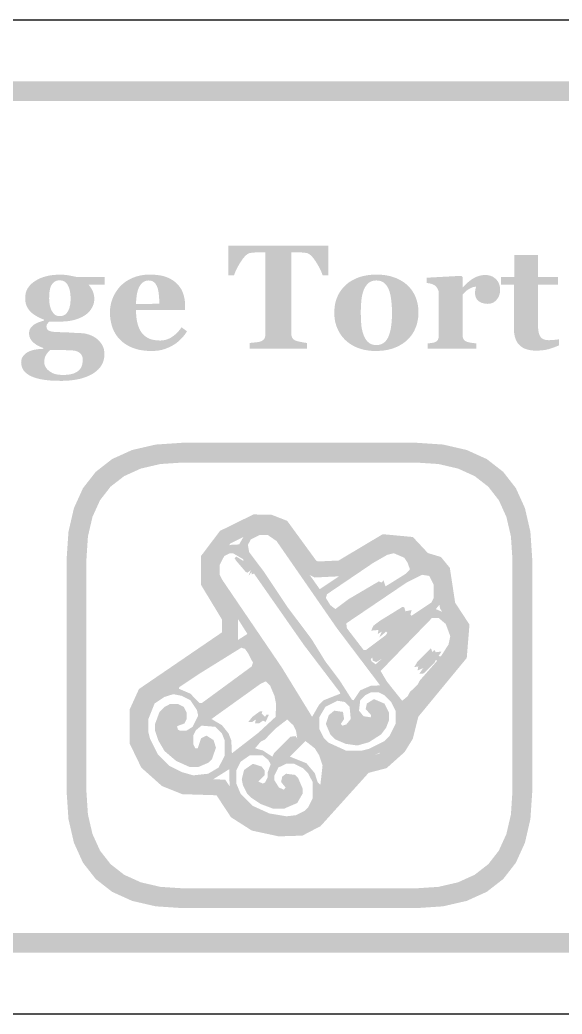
# Model space of a CAD drawing. Header units: millimetres. Extents: x 6 to 297, y 55 to 451.
# Drawn here: x 176.76 to 187.7, y 247.16 to 267.24 of the extents above; entities that cross this region are included whole.
import ezdxf

# ---------------------------------------------------------------- set-up
doc = ezdxf.new("R2010")
doc.units = ezdxf.units.MM
doc.layers.add('CUT', color=1, linetype='Continuous')
doc.layers.add('RASTER', color=7, linetype='Continuous')

msp = doc.modelspace()

# ---------------------------------------------------------------- hatches: boundary and pattern name
at = {"layer": 'RASTER'}
h = msp.add_hatch(color=7, dxfattribs=at)
h.paths.add_polyline_path([(141.2, 263.8), (141.234, 264.316), (141.337, 264.763), (141.509, 265.141), (141.75, 265.45), (142.059, 265.691), (142.438, 265.863), (142.884, 265.966), (143.4, 266), (200.6, 266), (201.116, 265.966), (201.563, 265.863), (201.941, 265.691), (202.25, 265.45), (202.491, 265.141), (202.663, 264.763), (202.766, 264.316), (202.8, 263.8), (202.8, 250.6), (202.766, 250.084), (202.663, 249.638), (202.491, 249.259), (202.25, 248.95), (201.941, 248.709), (201.563, 248.537), (201.116, 248.434), (200.6, 248.4), (143.4, 248.4), (142.884, 248.434), (142.438, 248.537), (142.059, 248.709), (141.75, 248.95), (141.509, 249.259), (141.337, 249.638), (141.234, 250.084), (141.2, 250.6)])
h.paths.add_polyline_path([(141.6, 263.8), (141.6, 250.6), (141.628, 250.178), (141.712, 249.813), (141.853, 249.503), (142.05, 249.25), (142.303, 249.053), (142.613, 248.912), (142.978, 248.828), (143.4, 248.8), (200.6, 248.8), (201.022, 248.828), (201.388, 248.912), (201.697, 249.053), (201.95, 249.25), (202.147, 249.503), (202.288, 249.813), (202.372, 250.178), (202.4, 250.6), (202.4, 263.8), (202.372, 264.222), (202.288, 264.588), (202.147, 264.897), (201.95, 265.15), (201.697, 265.347), (201.388, 265.488), (201.022, 265.572), (200.6, 265.6), (143.4, 265.6), (142.978, 265.572), (142.613, 265.488), (142.303, 265.347), (142.05, 265.15), (141.853, 264.897), (141.712, 264.588), (141.628, 264.222), (141.6, 263.8)], flags=0)
for points in [[(182.981, 262.084), (182.868, 262.084), (182.856, 262.118), (182.842, 262.152), (182.827, 262.187), (182.809, 262.222), (182.79, 262.258), (182.769, 262.295), (182.747, 262.332), (182.723, 262.37), (182.698, 262.405), (182.673, 262.437), (182.65, 262.464), (182.626, 262.487), (182.603, 262.505), (182.581, 262.519), (182.559, 262.528), (182.537, 262.534), (182.525, 262.535), (182.513, 262.536), (182.499, 262.538), (182.485, 262.539), (182.47, 262.54), (182.455, 262.542), (182.438, 262.543), (182.422, 262.544), (182.405, 262.545), (182.388, 262.546), (182.373, 262.547), (182.358, 262.547), (182.343, 262.548), (182.329, 262.548), (182.316, 262.548), (182.303, 262.548), (182.234, 262.548), (182.234, 260.918), (182.234, 260.905), (182.235, 260.892), (182.237, 260.88), (182.239, 260.868), (182.242, 260.857), (182.245, 260.846), (182.249, 260.835), (182.253, 260.825), (182.259, 260.815), (182.265, 260.806), (182.273, 260.797), (182.281, 260.789), (182.291, 260.781), (182.302, 260.774), (182.315, 260.767), (182.328, 260.761), (182.337, 260.758), (182.347, 260.754), (182.358, 260.751), (182.371, 260.748), (182.385, 260.744), (182.399, 260.741), (182.415, 260.738), (182.433, 260.734), (182.45, 260.731), (182.467, 260.728), (182.483, 260.725), (182.498, 260.722), (182.513, 260.72), (182.527, 260.718), (182.541, 260.716), (182.553, 260.714), (182.553, 260.6), (181.395, 260.6), (181.395, 260.714), (181.406, 260.715), (181.418, 260.717), (181.431, 260.718), (181.446, 260.72), (181.461, 260.721), (181.478, 260.723), (181.495, 260.725), (181.514, 260.727), (181.533, 260.729), (181.55, 260.731), (181.565, 260.733), (181.579, 260.736), (181.591, 260.738), (181.602, 260.741), (181.611, 260.744), (181.619, 260.746), (181.633, 260.753), (181.645, 260.759), (181.656, 260.766), (181.667, 260.774), (181.675, 260.782), (181.683, 260.791), (181.69, 260.8), (181.695, 260.809), (181.7, 260.82), (181.703, 260.83), (181.707, 260.841), (181.709, 260.853), (181.711, 260.865), (181.713, 260.877), (181.714, 260.89), (181.714, 260.903), (181.714, 262.548), (181.645, 262.548), (181.633, 262.548), (181.619, 262.548), (181.605, 262.548), (181.591, 262.547), (181.576, 262.547), (181.56, 262.546), (181.544, 262.545), (181.527, 262.544), (181.51, 262.543), (181.494, 262.542), (181.478, 262.54), (181.463, 262.539), (181.449, 262.538), (181.436, 262.536), (181.423, 262.535), (181.411, 262.534), (181.389, 262.528), (181.367, 262.519), (181.345, 262.505), (181.322, 262.487), (181.299, 262.464), (181.275, 262.437), (181.25, 262.405), (181.226, 262.37), (181.201, 262.332), (181.179, 262.295), (181.158, 262.258), (181.139, 262.222), (181.122, 262.187), (181.106, 262.152), (181.092, 262.118), (181.08, 262.084), (180.967, 262.084), (180.967, 262.679), (182.981, 262.679)], [(187.642, 260.667), (187.619, 260.657), (187.595, 260.647), (187.57, 260.638), (187.545, 260.628), (187.52, 260.619), (187.494, 260.61), (187.468, 260.602), (187.442, 260.593), (187.414, 260.586), (187.385, 260.579), (187.355, 260.573), (187.323, 260.569), (187.29, 260.565), (187.255, 260.563), (187.219, 260.561), (187.181, 260.56), (187.126, 260.562), (187.074, 260.567), (187.026, 260.576), (186.982, 260.588), (186.941, 260.604), (186.904, 260.623), (186.871, 260.646), (186.842, 260.672), (186.816, 260.701), (186.793, 260.733), (186.774, 260.769), (186.759, 260.807), (186.747, 260.848), (186.738, 260.892), (186.733, 260.94), (186.731, 260.99), (186.731, 261.889), (186.468, 261.889), (186.468, 262.047), (186.737, 262.047), (186.737, 262.491), (187.213, 262.491), (187.213, 262.047), (187.623, 262.047), (187.623, 261.889), (187.216, 261.889), (187.216, 261.086), (187.217, 261.045), (187.219, 261.007), (187.223, 260.972), (187.228, 260.94), (187.235, 260.911), (187.243, 260.885), (187.253, 260.863), (187.264, 260.843), (187.277, 260.826), (187.292, 260.812), (187.31, 260.799), (187.33, 260.789), (187.353, 260.781), (187.378, 260.776), (187.405, 260.773), (187.434, 260.771), (187.445, 260.771), (187.456, 260.772), (187.468, 260.772), (187.482, 260.773), (187.496, 260.774), (187.511, 260.775), (187.527, 260.776), (187.544, 260.777), (187.561, 260.779), (187.577, 260.78), (187.591, 260.782), (187.604, 260.783), (187.615, 260.785), (187.626, 260.787), (187.635, 260.789), (187.642, 260.79)], [(186.451, 261.785), (186.45, 261.758), (186.447, 261.731), (186.442, 261.705), (186.434, 261.681), (186.425, 261.656), (186.413, 261.633), (186.399, 261.611), (186.383, 261.59), (186.365, 261.57), (186.345, 261.553), (186.325, 261.538), (186.303, 261.526), (186.279, 261.517), (186.255, 261.511), (186.228, 261.507), (186.201, 261.505), (186.175, 261.506), (186.15, 261.509), (186.125, 261.513), (186.102, 261.519), (186.08, 261.526), (186.059, 261.536), (186.039, 261.547), (186.02, 261.559), (186.003, 261.574), (185.988, 261.59), (185.975, 261.607), (185.965, 261.626), (185.956, 261.647), (185.951, 261.67), (185.947, 261.694), (185.946, 261.719), (185.946, 261.732), (185.947, 261.743), (185.947, 261.754), (185.948, 261.765), (185.949, 261.774), (185.95, 261.783), (185.952, 261.791), (185.953, 261.799), (185.955, 261.806), (185.957, 261.813), (185.959, 261.82), (185.96, 261.827), (185.962, 261.833), (185.964, 261.84), (185.965, 261.846), (185.967, 261.852), (185.95, 261.851), (185.932, 261.848), (185.915, 261.844), (185.897, 261.839), (185.879, 261.833), (185.861, 261.825), (185.843, 261.816), (185.824, 261.806), (185.806, 261.794), (185.788, 261.782), (185.771, 261.768), (185.754, 261.754), (185.738, 261.739), (185.722, 261.723), (185.707, 261.706), (185.693, 261.688), (185.693, 260.884), (185.693, 260.872), (185.694, 260.86), (185.695, 260.848), (185.697, 260.837), (185.699, 260.827), (185.702, 260.817), (185.705, 260.808), (185.709, 260.799), (185.713, 260.791), (185.718, 260.783), (185.724, 260.776), (185.73, 260.769), (185.737, 260.763), (185.745, 260.757), (185.754, 260.751), (185.763, 260.746), (185.772, 260.743), (185.782, 260.739), (185.793, 260.735), (185.805, 260.732), (185.819, 260.728), (185.834, 260.725), (185.85, 260.722), (185.868, 260.719), (185.885, 260.717), (185.901, 260.714), (185.916, 260.712), (185.93, 260.711), (185.943, 260.709), (185.954, 260.708), (185.964, 260.707), (185.972, 260.707), (185.972, 260.6), (184.992, 260.6), (184.992, 260.707), (185.002, 260.708), (185.011, 260.709), (185.02, 260.709), (185.029, 260.71), (185.038, 260.711), (185.048, 260.713), (185.057, 260.714), (185.066, 260.715), (185.076, 260.716), (185.084, 260.718), (185.093, 260.719), (185.101, 260.721), (185.109, 260.723), (185.116, 260.725), (185.123, 260.727), (185.13, 260.729), (185.141, 260.733), (185.152, 260.738), (185.161, 260.743), (185.17, 260.749), (185.177, 260.756), (185.184, 260.763), (185.19, 260.771), (185.195, 260.779), (185.199, 260.787), (185.202, 260.797), (185.205, 260.807), (185.208, 260.818), (185.21, 260.829), (185.211, 260.841), (185.212, 260.853), (185.212, 260.867), (185.212, 261.719), (185.212, 261.732), (185.211, 261.745), (185.209, 261.757), (185.206, 261.769), (185.202, 261.781), (185.198, 261.792), (185.193, 261.803), (185.187, 261.814), (185.181, 261.824), (185.174, 261.833), (185.167, 261.843), (185.16, 261.851), (185.152, 261.859), (185.144, 261.867), (185.136, 261.874), (185.127, 261.88), (185.12, 261.885), (185.113, 261.889), (185.105, 261.893), (185.097, 261.896), (185.089, 261.9), (185.08, 261.903), (185.07, 261.907), (185.061, 261.91), (185.05, 261.912), (185.04, 261.915), (185.029, 261.917), (185.018, 261.919), (185.007, 261.921), (184.996, 261.923), (184.984, 261.924), (184.972, 261.926), (184.972, 262.033), (185.671, 262.071), (185.693, 262.049), (185.693, 261.836), (185.698, 261.836), (185.724, 261.865), (185.75, 261.892), (185.776, 261.917), (185.803, 261.941), (185.83, 261.963), (185.857, 261.984), (185.885, 262.003), (185.913, 262.02), (185.942, 262.036), (185.97, 262.049), (186, 262.061), (186.029, 262.07), (186.059, 262.077), (186.089, 262.083), (186.119, 262.086), (186.15, 262.087), (186.183, 262.086), (186.214, 262.082), (186.244, 262.075), (186.273, 262.066), (186.299, 262.054), (186.324, 262.039), (186.347, 262.022), (186.369, 262.003), (186.388, 261.981), (186.405, 261.957), (186.419, 261.933), (186.431, 261.906), (186.44, 261.878), (186.446, 261.849), (186.45, 261.818), (186.451, 261.785)]]:
    msp.add_hatch(color=7, dxfattribs=at).paths.add_polyline_path(points)
h = msp.add_hatch(color=7, dxfattribs=at)
h.paths.add_polyline_path([(178.467, 261.889), (178.144, 261.889), (178.158, 261.873), (178.171, 261.856), (178.183, 261.84), (178.194, 261.823), (178.205, 261.806), (178.214, 261.788), (178.222, 261.771), (178.23, 261.753), (178.237, 261.735), (178.242, 261.717), (178.247, 261.698), (178.251, 261.68), (178.255, 261.661), (178.257, 261.642), (178.258, 261.623), (178.259, 261.603), (178.258, 261.578), (178.255, 261.554), (178.251, 261.529), (178.245, 261.505), (178.237, 261.482), (178.228, 261.459), (178.217, 261.436), (178.204, 261.414), (178.19, 261.392), (178.175, 261.371), (178.159, 261.352), (178.142, 261.333), (178.123, 261.316), (178.104, 261.299), (178.084, 261.284), (178.062, 261.269), (178.039, 261.256), (178.016, 261.242), (177.991, 261.23), (177.965, 261.219), (177.939, 261.208), (177.911, 261.198), (177.882, 261.189), (177.853, 261.18), (177.822, 261.173), (177.791, 261.166), (177.76, 261.16), (177.728, 261.156), (177.695, 261.152), (177.661, 261.15), (177.627, 261.148), (177.592, 261.148), (177.353, 261.148), (177.349, 261.144), (177.344, 261.14), (177.34, 261.136), (177.335, 261.131), (177.33, 261.125), (177.325, 261.119), (177.32, 261.113), (177.314, 261.106), (177.309, 261.099), (177.305, 261.092), (177.302, 261.085), (177.299, 261.078), (177.296, 261.071), (177.295, 261.064), (177.294, 261.058), (177.293, 261.051), (177.294, 261.036), (177.296, 261.021), (177.3, 261.008), (177.306, 260.997), (177.313, 260.986), (177.322, 260.977), (177.332, 260.969), (177.344, 260.962), (177.359, 260.956), (177.375, 260.951), (177.395, 260.946), (177.417, 260.942), (177.441, 260.939), (177.468, 260.937), (177.498, 260.935), (177.531, 260.934), (177.564, 260.933), (177.597, 260.932), (177.631, 260.931), (177.665, 260.93), (177.698, 260.928), (177.732, 260.927), (177.766, 260.925), (177.8, 260.923), (177.833, 260.921), (177.863, 260.919), (177.891, 260.918), (177.917, 260.917), (177.94, 260.916), (177.961, 260.915), (177.979, 260.914), (177.995, 260.913), (178.016, 260.912), (178.037, 260.91), (178.058, 260.907), (178.079, 260.903), (178.101, 260.898), (178.121, 260.892), (178.142, 260.886), (178.163, 260.879), (178.184, 260.871), (178.204, 260.863), (178.223, 260.854), (178.241, 260.844), (178.259, 260.834), (178.276, 260.824), (178.293, 260.812), (178.308, 260.801), (178.325, 260.787), (178.341, 260.773), (178.356, 260.758), (178.37, 260.742), (178.383, 260.725), (178.396, 260.708), (178.408, 260.689), (178.42, 260.67), (178.43, 260.649), (178.439, 260.628), (178.446, 260.606), (178.453, 260.584), (178.457, 260.56), (178.461, 260.536), (178.463, 260.511), (178.464, 260.486), (178.463, 260.458), (178.46, 260.431), (178.456, 260.404), (178.45, 260.378), (178.443, 260.352), (178.434, 260.326), (178.423, 260.301), (178.41, 260.276), (178.396, 260.252), (178.38, 260.229), (178.362, 260.206), (178.343, 260.185), (178.321, 260.164), (178.298, 260.144), (178.273, 260.125), (178.247, 260.106), (178.217, 260.088), (178.186, 260.071), (178.154, 260.055), (178.12, 260.04), (178.084, 260.026), (178.047, 260.013), (178.009, 260.001), (177.969, 259.991), (177.928, 259.981), (177.883, 259.973), (177.837, 259.966), (177.788, 259.96), (177.737, 259.955), (177.683, 259.952), (177.627, 259.95), (177.569, 259.95), (177.475, 259.951), (177.388, 259.955), (177.306, 259.963), (177.229, 259.973), (177.159, 259.986), (177.095, 260.002), (177.036, 260.021), (176.983, 260.043), (176.936, 260.068), (176.895, 260.096), (176.86, 260.127), (176.832, 260.161), (176.81, 260.197), (176.795, 260.237), (176.785, 260.279), (176.782, 260.325), (176.784, 260.353), (176.789, 260.38), (176.797, 260.406), (176.809, 260.43), (176.824, 260.453), (176.843, 260.475), (176.865, 260.496), (176.89, 260.515), (176.919, 260.533), (176.952, 260.548), (176.989, 260.562), (177.029, 260.573), (177.073, 260.582), (177.121, 260.589), (177.172, 260.594), (177.227, 260.597), (177.227, 260.615), (177.195, 260.626), (177.164, 260.639), (177.135, 260.653), (177.107, 260.668), (177.082, 260.683), (177.059, 260.7), (177.037, 260.717), (177.017, 260.735), (176.999, 260.755), (176.984, 260.775), (176.971, 260.795), (176.961, 260.817), (176.952, 260.839), (176.946, 260.862), (176.943, 260.886), (176.942, 260.911), (176.942, 260.926), (176.944, 260.94), (176.946, 260.954), (176.949, 260.967), (176.953, 260.98), (176.959, 260.992), (176.965, 261.004), (176.972, 261.015), (176.979, 261.025), (176.988, 261.035), (176.997, 261.045), (177.006, 261.054), (177.016, 261.064), (177.026, 261.073), (177.037, 261.081), (177.049, 261.089), (177.059, 261.096), (177.07, 261.103), (177.082, 261.109), (177.094, 261.115), (177.107, 261.121), (177.12, 261.126), (177.134, 261.132), (177.148, 261.137), (177.163, 261.142), (177.176, 261.146), (177.189, 261.151), (177.202, 261.155), (177.214, 261.158), (177.225, 261.162), (177.236, 261.165), (177.246, 261.168), (177.246, 261.184), (177.199, 261.203), (177.154, 261.223), (177.113, 261.244), (177.075, 261.266), (177.04, 261.289), (177.009, 261.312), (176.98, 261.337), (176.956, 261.363), (176.934, 261.39), (176.915, 261.419), (176.899, 261.449), (176.886, 261.48), (176.876, 261.513), (176.868, 261.548), (176.864, 261.584), (176.863, 261.621), (176.866, 261.673), (176.875, 261.723), (176.89, 261.77), (176.912, 261.815), (176.94, 261.856), (176.974, 261.895), (177.015, 261.932), (177.061, 261.965), (177.112, 261.995), (177.167, 262.022), (177.225, 262.044), (177.286, 262.062), (177.351, 262.076), (177.419, 262.086), (177.49, 262.092), (177.564, 262.094), (177.589, 262.094), (177.614, 262.093), (177.638, 262.092), (177.662, 262.09), (177.686, 262.088), (177.71, 262.085), (177.733, 262.081), (177.757, 262.077), (177.779, 262.073), (177.801, 262.069), (177.82, 262.065), (177.839, 262.061), (177.856, 262.058), (177.871, 262.054), (177.885, 262.051), (177.898, 262.047), (178.467, 262.047)])
h.paths.add_polyline_path([(177.78, 261.609), (177.779, 261.651), (177.776, 261.69), (177.772, 261.728), (177.766, 261.763), (177.758, 261.795), (177.749, 261.826), (177.738, 261.854), (177.725, 261.88), (177.711, 261.904), (177.695, 261.924), (177.676, 261.941), (177.656, 261.955), (177.635, 261.966), (177.611, 261.974), (177.586, 261.978), (177.558, 261.98), (177.544, 261.979), (177.531, 261.978), (177.518, 261.976), (177.505, 261.973), (177.493, 261.969), (177.481, 261.965), (177.47, 261.959), (177.459, 261.953), (177.448, 261.946), (177.439, 261.938), (177.429, 261.929), (177.42, 261.92), (177.412, 261.909), (177.404, 261.899), (177.397, 261.887), (177.39, 261.874), (177.384, 261.862), (177.378, 261.848), (177.373, 261.835), (177.369, 261.82), (177.365, 261.806), (177.362, 261.79), (177.359, 261.774), (177.356, 261.758), (177.354, 261.741), (177.352, 261.724), (177.351, 261.707), (177.35, 261.69), (177.349, 261.673), (177.348, 261.656), (177.348, 261.639), (177.347, 261.621), (177.348, 261.582), (177.351, 261.545), (177.355, 261.509), (177.361, 261.476), (177.369, 261.444), (177.379, 261.414), (177.39, 261.385), (177.403, 261.359), (177.418, 261.335), (177.434, 261.314), (177.451, 261.296), (177.47, 261.282), (177.491, 261.271), (177.513, 261.263), (177.536, 261.258), (177.561, 261.256), (177.587, 261.258), (177.611, 261.262), (177.633, 261.269), (177.654, 261.279), (177.674, 261.292), (177.692, 261.308), (177.708, 261.327), (177.723, 261.349), (177.736, 261.373), (177.748, 261.399), (177.758, 261.428), (177.765, 261.46), (177.772, 261.494), (177.776, 261.53), (177.779, 261.568), (177.78, 261.609)], flags=0)
h.paths.add_polyline_path([(178.026, 260.379), (178.025, 260.391), (178.024, 260.404), (178.022, 260.416), (178.019, 260.428), (178.015, 260.441), (178.01, 260.453), (178.004, 260.465), (177.998, 260.478), (177.99, 260.49), (177.98, 260.501), (177.967, 260.512), (177.953, 260.522), (177.936, 260.532), (177.917, 260.541), (177.896, 260.55), (177.873, 260.558), (177.859, 260.56), (177.843, 260.562), (177.824, 260.563), (177.804, 260.565), (177.781, 260.566), (177.756, 260.567), (177.729, 260.568), (177.7, 260.569), (177.668, 260.57), (177.634, 260.571), (177.596, 260.571), (177.556, 260.571), (177.513, 260.572), (177.468, 260.572), (177.419, 260.572), (177.368, 260.572), (177.355, 260.561), (177.343, 260.549), (177.332, 260.537), (177.321, 260.524), (177.31, 260.511), (177.3, 260.497), (177.291, 260.483), (177.282, 260.468), (177.274, 260.453), (177.267, 260.437), (177.261, 260.42), (177.256, 260.402), (177.253, 260.383), (177.25, 260.364), (177.248, 260.344), (177.248, 260.323), (177.248, 260.314), (177.249, 260.304), (177.251, 260.295), (177.253, 260.285), (177.256, 260.275), (177.259, 260.264), (177.264, 260.253), (177.268, 260.243), (177.274, 260.232), (177.28, 260.221), (177.287, 260.21), (177.295, 260.2), (177.303, 260.19), (177.312, 260.18), (177.322, 260.17), (177.333, 260.161), (177.346, 260.15), (177.359, 260.14), (177.373, 260.131), (177.387, 260.123), (177.401, 260.115), (177.416, 260.107), (177.431, 260.1), (177.447, 260.094), (177.464, 260.088), (177.483, 260.083), (177.503, 260.079), (177.526, 260.076), (177.551, 260.073), (177.578, 260.071), (177.607, 260.07), (177.637, 260.07), (177.683, 260.071), (177.726, 260.074), (177.767, 260.08), (177.804, 260.088), (177.839, 260.098), (177.871, 260.111), (177.9, 260.126), (177.926, 260.143), (177.949, 260.163), (177.97, 260.185), (177.987, 260.21), (178.001, 260.239), (178.012, 260.269), (178.019, 260.303), (178.024, 260.34), (178.026, 260.379)], flags=0)
h = msp.add_hatch(color=7, dxfattribs=at)
h.paths.add_polyline_path([(180.131, 260.95), (180.117, 260.929), (180.104, 260.909), (180.089, 260.889), (180.074, 260.869), (180.058, 260.849), (180.042, 260.83), (180.025, 260.811), (180.007, 260.793), (179.988, 260.774), (179.969, 260.757), (179.95, 260.74), (179.929, 260.724), (179.908, 260.708), (179.887, 260.694), (179.865, 260.679), (179.842, 260.666), (179.817, 260.652), (179.793, 260.64), (179.768, 260.628), (179.743, 260.617), (179.719, 260.607), (179.694, 260.598), (179.669, 260.589), (179.644, 260.582), (179.618, 260.575), (179.592, 260.569), (179.564, 260.564), (179.536, 260.56), (179.506, 260.557), (179.476, 260.555), (179.445, 260.554), (179.413, 260.553), (179.36, 260.554), (179.308, 260.557), (179.259, 260.562), (179.211, 260.569), (179.165, 260.577), (179.121, 260.588), (179.079, 260.6), (179.039, 260.615), (179, 260.631), (178.963, 260.648), (178.928, 260.667), (178.895, 260.687), (178.863, 260.708), (178.833, 260.731), (178.805, 260.755), (178.779, 260.78), (178.754, 260.807), (178.731, 260.835), (178.709, 260.863), (178.689, 260.894), (178.671, 260.925), (178.654, 260.957), (178.639, 260.991), (178.625, 261.026), (178.614, 261.061), (178.603, 261.098), (178.595, 261.135), (178.588, 261.173), (178.582, 261.212), (178.578, 261.251), (178.576, 261.291), (178.575, 261.332), (178.576, 261.37), (178.578, 261.406), (178.583, 261.443), (178.589, 261.479), (178.596, 261.514), (178.606, 261.55), (178.617, 261.584), (178.63, 261.619), (178.644, 261.653), (178.66, 261.685), (178.678, 261.717), (178.696, 261.748), (178.717, 261.778), (178.738, 261.807), (178.761, 261.835), (178.786, 261.863), (178.812, 261.888), (178.839, 261.912), (178.868, 261.935), (178.898, 261.957), (178.931, 261.977), (178.965, 261.996), (179, 262.014), (179.037, 262.031), (179.076, 262.046), (179.115, 262.059), (179.156, 262.07), (179.198, 262.079), (179.241, 262.087), (179.285, 262.092), (179.33, 262.095), (179.376, 262.096), (179.426, 262.095), (179.474, 262.092), (179.52, 262.089), (179.563, 262.083), (179.604, 262.076), (179.643, 262.068), (179.679, 262.057), (179.713, 262.046), (179.745, 262.033), (179.776, 262.019), (179.806, 262.003), (179.834, 261.986), (179.86, 261.969), (179.885, 261.95), (179.909, 261.929), (179.931, 261.908), (179.952, 261.887), (179.97, 261.864), (179.988, 261.841), (180.004, 261.817), (180.018, 261.792), (180.031, 261.766), (180.043, 261.739), (180.053, 261.711), (180.062, 261.683), (180.07, 261.654), (180.076, 261.624), (180.082, 261.595), (180.086, 261.565), (180.089, 261.535), (180.09, 261.504), (180.091, 261.473), (180.091, 261.378), (179.101, 261.378), (179.103, 261.305), (179.108, 261.237), (179.117, 261.173), (179.13, 261.113), (179.146, 261.059), (179.166, 261.008), (179.189, 260.962), (179.217, 260.921), (179.248, 260.884), (179.283, 260.852), (179.323, 260.825), (179.366, 260.803), (179.414, 260.786), (179.467, 260.774), (179.523, 260.767), (179.584, 260.764), (179.618, 260.765), (179.651, 260.769), (179.684, 260.775), (179.715, 260.783), (179.745, 260.794), (179.775, 260.806), (179.804, 260.822), (179.832, 260.84), (179.859, 260.859), (179.885, 260.88), (179.91, 260.902), (179.934, 260.925), (179.957, 260.95), (179.978, 260.975), (179.999, 261.002), (180.019, 261.031)])
h.paths.add_polyline_path([(179.571, 261.507), (179.571, 261.529), (179.57, 261.551), (179.57, 261.573), (179.569, 261.596), (179.568, 261.618), (179.566, 261.641), (179.564, 261.664), (179.562, 261.687), (179.56, 261.709), (179.557, 261.731), (179.554, 261.751), (179.55, 261.771), (179.546, 261.789), (179.542, 261.806), (179.537, 261.823), (179.531, 261.838), (179.525, 261.854), (179.518, 261.87), (179.51, 261.885), (179.502, 261.898), (179.493, 261.911), (179.484, 261.922), (179.474, 261.932), (179.463, 261.942), (179.452, 261.95), (179.44, 261.957), (179.428, 261.963), (179.414, 261.968), (179.4, 261.972), (179.386, 261.975), (179.37, 261.976), (179.354, 261.977), (179.327, 261.975), (179.301, 261.97), (179.276, 261.961), (179.253, 261.948), (179.231, 261.932), (179.211, 261.913), (179.192, 261.889), (179.174, 261.863), (179.158, 261.832), (179.144, 261.797), (179.132, 261.758), (179.122, 261.715), (179.114, 261.668), (179.108, 261.616), (179.103, 261.561), (179.101, 261.501)], flags=0)
h = msp.add_hatch(color=7, dxfattribs=at)
h.paths.add_polyline_path([(184.581, 261.88), (184.607, 261.854), (184.632, 261.827), (184.655, 261.799), (184.676, 261.769), (184.696, 261.738), (184.715, 261.706), (184.731, 261.673), (184.746, 261.639), (184.76, 261.603), (184.771, 261.567), (184.781, 261.53), (184.789, 261.492), (184.795, 261.454), (184.8, 261.414), (184.803, 261.375), (184.803, 261.334), (184.803, 261.294), (184.8, 261.254), (184.796, 261.215), (184.789, 261.176), (184.781, 261.138), (184.772, 261.1), (184.76, 261.063), (184.747, 261.027), (184.732, 260.992), (184.716, 260.957), (184.697, 260.925), (184.678, 260.893), (184.656, 260.863), (184.633, 260.834), (184.609, 260.806), (184.582, 260.78), (184.553, 260.754), (184.522, 260.728), (184.489, 260.705), (184.455, 260.683), (184.42, 260.663), (184.384, 260.644), (184.346, 260.627), (184.306, 260.612), (184.265, 260.598), (184.223, 260.586), (184.179, 260.576), (184.134, 260.568), (184.088, 260.561), (184.04, 260.557), (183.99, 260.554), (183.939, 260.553), (183.895, 260.554), (183.852, 260.556), (183.809, 260.56), (183.768, 260.566), (183.727, 260.573), (183.687, 260.582), (183.648, 260.592), (183.61, 260.604), (183.573, 260.618), (183.537, 260.633), (183.503, 260.65), (183.469, 260.668), (183.436, 260.689), (183.404, 260.71), (183.374, 260.733), (183.344, 260.758), (183.317, 260.783), (183.292, 260.81), (183.268, 260.838), (183.245, 260.868), (183.224, 260.899), (183.204, 260.931), (183.186, 260.965), (183.169, 261.001), (183.154, 261.037), (183.141, 261.075), (183.129, 261.114), (183.12, 261.154), (183.113, 261.194), (183.108, 261.236), (183.105, 261.279), (183.104, 261.324), (183.105, 261.367), (183.108, 261.409), (183.112, 261.45), (183.118, 261.49), (183.126, 261.528), (183.136, 261.565), (183.147, 261.602), (183.161, 261.636), (183.176, 261.67), (183.192, 261.703), (183.211, 261.735), (183.231, 261.766), (183.253, 261.796), (183.277, 261.825), (183.303, 261.853), (183.33, 261.88), (183.358, 261.905), (183.387, 261.929), (183.418, 261.951), (183.451, 261.971), (183.485, 261.99), (183.521, 262.008), (183.558, 262.024), (183.597, 262.039), (183.637, 262.052), (183.679, 262.064), (183.722, 262.074), (183.765, 262.082), (183.81, 262.088), (183.857, 262.092), (183.904, 262.095), (183.952, 262.096), (184.003, 262.095), (184.052, 262.092), (184.099, 262.088), (184.145, 262.082), (184.19, 262.074), (184.232, 262.064), (184.274, 262.052), (184.313, 262.039), (184.352, 262.024), (184.389, 262.008), (184.424, 261.99), (184.458, 261.971), (184.491, 261.951), (184.522, 261.929), (184.552, 261.905), (184.581, 261.88)])
h.paths.add_polyline_path([(184.206, 260.865), (184.214, 260.886), (184.221, 260.908), (184.228, 260.932), (184.234, 260.956), (184.24, 260.981), (184.245, 261.008), (184.249, 261.036), (184.253, 261.064), (184.257, 261.094), (184.26, 261.125), (184.263, 261.158), (184.265, 261.191), (184.267, 261.226), (184.268, 261.262), (184.269, 261.299), (184.269, 261.337), (184.269, 261.363), (184.268, 261.39), (184.267, 261.418), (184.265, 261.447), (184.263, 261.476), (184.261, 261.507), (184.258, 261.539), (184.254, 261.571), (184.25, 261.603), (184.246, 261.634), (184.241, 261.662), (184.236, 261.689), (184.23, 261.714), (184.224, 261.738), (184.217, 261.759), (184.21, 261.779), (184.201, 261.802), (184.191, 261.823), (184.18, 261.843), (184.168, 261.862), (184.156, 261.879), (184.142, 261.895), (184.128, 261.91), (184.113, 261.924), (184.097, 261.937), (184.08, 261.947), (184.061, 261.956), (184.042, 261.964), (184.022, 261.97), (184.001, 261.974), (183.979, 261.976), (183.955, 261.977), (183.93, 261.976), (183.906, 261.973), (183.883, 261.969), (183.862, 261.963), (183.842, 261.955), (183.823, 261.945), (183.805, 261.933), (183.789, 261.92), (183.774, 261.905), (183.76, 261.889), (183.746, 261.872), (183.734, 261.854), (183.722, 261.835), (183.712, 261.815), (183.702, 261.794), (183.693, 261.772), (183.686, 261.751), (183.679, 261.728), (183.673, 261.705), (183.667, 261.681), (183.662, 261.656), (183.658, 261.631), (183.654, 261.604), (183.651, 261.576), (183.648, 261.548), (183.646, 261.52), (183.643, 261.491), (183.642, 261.462), (183.641, 261.433), (183.64, 261.403), (183.639, 261.373), (183.639, 261.343), (183.639, 261.304), (183.64, 261.266), (183.64, 261.231), (183.641, 261.197), (183.643, 261.165), (183.645, 261.134), (183.647, 261.105), (183.649, 261.078), (183.652, 261.052), (183.656, 261.026), (183.661, 261), (183.667, 260.973), (183.673, 260.947), (183.681, 260.921), (183.69, 260.894), (183.699, 260.868), (183.708, 260.846), (183.718, 260.825), (183.728, 260.805), (183.74, 260.787), (183.753, 260.769), (183.766, 260.753), (183.78, 260.738), (183.796, 260.725), (183.812, 260.712), (183.829, 260.701), (183.848, 260.692), (183.867, 260.685), (183.888, 260.679), (183.909, 260.675), (183.932, 260.673), (183.955, 260.672), (183.977, 260.673), (183.998, 260.675), (184.018, 260.679), (184.037, 260.684), (184.055, 260.691), (184.073, 260.699), (184.09, 260.709), (184.106, 260.721), (184.122, 260.734), (184.136, 260.748), (184.15, 260.764), (184.163, 260.781), (184.175, 260.8), (184.186, 260.82), (184.196, 260.842), (184.206, 260.865)], flags=0)
h = msp.add_hatch(color=7, dxfattribs=at)
h.paths.add_polyline_path([(177.7, 256.35), (177.737, 256.901), (177.847, 257.378), (178.03, 257.782), (178.288, 258.112), (178.618, 258.37), (179.022, 258.553), (179.499, 258.663), (180.05, 258.7), (184.75, 258.7), (185.301, 258.663), (185.778, 258.553), (186.182, 258.37), (186.513, 258.113), (186.77, 257.782), (186.953, 257.378), (187.063, 256.901), (187.1, 256.35), (187.1, 251.65), (187.063, 251.099), (186.953, 250.622), (186.77, 250.218), (186.513, 249.887), (186.182, 249.63), (185.778, 249.447), (185.301, 249.337), (184.75, 249.3), (180.05, 249.3), (179.499, 249.337), (179.022, 249.447), (178.618, 249.63), (178.288, 249.888), (178.03, 250.218), (177.847, 250.622), (177.737, 251.099), (177.7, 251.65)])
h.paths.add_polyline_path([(178.1, 256.35), (178.1, 251.65), (178.13, 251.193), (178.222, 250.797), (178.374, 250.462), (178.588, 250.188), (178.862, 249.974), (179.197, 249.822), (179.593, 249.73), (180.05, 249.7), (184.75, 249.7), (185.207, 249.73), (185.603, 249.822), (185.938, 249.974), (186.213, 250.188), (186.426, 250.462), (186.578, 250.797), (186.67, 251.193), (186.7, 251.65), (186.7, 256.35), (186.67, 256.807), (186.578, 257.203), (186.426, 257.538), (186.213, 257.812), (185.938, 258.026), (185.603, 258.178), (185.207, 258.27), (184.75, 258.3), (180.05, 258.3), (179.593, 258.27), (179.197, 258.178), (178.862, 258.026), (178.587, 257.813), (178.374, 257.538), (178.222, 257.203), (178.13, 256.807), (178.1, 256.35)], flags=0)
h = msp.add_hatch(color=7, dxfattribs=at)
h.paths.add_polyline_path([(181.472, 257.252), (181.841, 257.244), (182.152, 257.123), (182.736, 256.322), (182.775, 256.302), (183.191, 256.321), (184.082, 256.853), (184.69, 256.796), (184.993, 256.472), (185.256, 256.393), (185.436, 256.174), (185.544, 255.469), (185.833, 255.027), (185.778, 254.353), (184.801, 253.167), (184.69, 252.723), (184.524, 252.454), (184.16, 252.128), (183.797, 252.033), (182.826, 250.956), (182.46, 250.765), (181.982, 250.75), (181.439, 250.867), (181.018, 251.136), (180.726, 251.58), (180.035, 251.602), (179.624, 251.767), (179.208, 252.138), (178.971, 252.628), (178.971, 253.309), (179.161, 253.726), (180.839, 254.872), (180.839, 255.125), (180.41, 255.834), (180.41, 256.408), (180.797, 256.92)])
h.paths.add_polyline_path([(181.543, 256.93), (181.006, 256.666), (180.73, 256.301), (180.73, 255.924), (181.159, 255.214), (181.159, 254.703), (179.415, 253.512), (179.291, 253.239), (179.291, 252.702), (179.468, 252.335), (179.795, 252.043), (180.101, 251.92), (180.903, 251.895), (181.248, 251.369), (181.563, 251.168), (182.011, 251.071), (182.377, 251.083), (182.627, 251.213), (183.624, 252.319), (184.004, 252.418), (184.276, 252.662), (184.392, 252.848), (184.508, 253.315), (185.467, 254.479), (185.505, 254.943), (185.238, 255.352), (185.133, 256.039), (185.071, 256.115), (184.819, 256.19), (184.539, 256.489), (184.156, 256.525), (183.286, 256.006), (182.704, 255.978), (182.522, 256.072), (181.948, 256.858), (181.777, 256.925), (181.543, 256.93)], flags=0)
h = msp.add_hatch(color=7, dxfattribs=at)
h.paths.add_polyline_path([(181.538, 256.994), (181.762, 257.004), (182.006, 256.88), (182.81, 255.742), (183.861, 256.445), (184.173, 256.602), (184.44, 256.602), (184.618, 256.512), (184.685, 256.445), (184.799, 256.224), (185.01, 256.2), (185.154, 256.11), (185.277, 255.866), (185.277, 255.564), (185.22, 255.42), (185.154, 255.34), (185.388, 255.239), (185.488, 255.139), (185.612, 254.828), (185.579, 254.593), (185.421, 254.315), (184.531, 253.264), (184.507, 253.02), (184.44, 252.819), (184.35, 252.675), (184.116, 252.474), (183.66, 252.293), (183.513, 252.106), (183.326, 251.925), (183.279, 251.838), (183.024, 251.59), (182.977, 251.503), (182.609, 251.135), (182.365, 251.011), (181.896, 251.011), (181.561, 251.111), (181.283, 251.269), (181.149, 251.403), (181.025, 251.614), (180.992, 251.714), (180.982, 252.106), (180.624, 251.881), (180.389, 251.815), (180.122, 251.848), (179.743, 252.005), (179.643, 252.072), (179.375, 252.374), (179.218, 252.718), (179.218, 252.886), (179.184, 252.953), (179.251, 253.321), (179.408, 253.599), (181.35, 254.838), (180.969, 255.44), (180.781, 255.688), (180.657, 255.933), (180.624, 256.167), (180.734, 256.458), (180.815, 256.545), (180.992, 256.636), (181.183, 256.646), (181.317, 256.88)])
h.paths.add_polyline_path([(181.595, 256.836), (181.417, 256.746), (181.36, 256.636), (181.384, 256.492), (181.672, 256.11), (182.154, 255.387), (182.643, 254.737), (182.924, 254.282), (183.212, 253.9), (183.459, 253.512), (183.493, 253.499), (183.627, 253.699), (183.838, 253.79), (184.029, 253.8), (183.158, 254.952), (181.939, 256.713), (181.762, 256.836)], flags=0)
h.paths.add_polyline_path([(180.992, 256.468), (180.882, 256.411), (180.791, 256.234), (180.791, 256.033), (180.848, 255.922), (182.04, 254.168), (182.656, 253.164), (182.79, 253.398), (182.89, 253.499), (183.225, 253.632), (183.212, 253.666), (182.489, 254.617), (181.484, 256.056), (181.437, 256.043), (181.437, 256.09), (181.37, 256.01), (181.417, 256.123), (181.35, 256.076), (181.317, 256.09), (181.116, 256.324), (181.092, 256.368), (181.126, 256.401), (181.27, 256.311), (181.27, 256.344), (181.059, 256.468)], flags=0)
h.paths.add_polyline_path([(184.306, 256.468), (184.173, 256.435), (183.895, 256.277), (182.957, 255.641), (182.934, 255.564), (183.024, 255.42), (183.125, 255.34), (183.392, 255.541), (183.962, 255.876), (184.005, 255.899), (184.062, 255.876), (184.096, 255.922), (184.139, 255.799), (184.551, 256.056), (184.631, 256.143), (184.584, 256.277), (184.517, 256.378)], flags=0)
h.paths.add_polyline_path([(184.876, 256.033), (184.564, 255.876), (183.346, 255.052), (183.359, 254.952), (183.694, 254.516), (183.747, 254.516), (184.149, 254.818), (184.173, 254.861), (184.149, 254.885), (184.015, 254.771), (184.062, 254.885), (183.982, 254.838), (183.995, 254.918), (183.848, 254.905), (183.895, 255.005), (184.029, 255.106), (184.484, 255.387), (184.517, 255.373), (184.541, 255.296), (184.665, 255.32), (184.641, 255.229), (184.665, 255.206), (185.066, 255.474), (185.11, 255.564), (185.11, 255.832), (185.02, 256.01)], flags=0)
h.paths.add_polyline_path([(185.077, 255.162), (184.039, 254.091), (184.163, 253.88), (184.474, 253.489), (184.584, 253.579), (184.631, 253.666), (184.785, 253.813), (184.832, 253.9), (185.177, 254.292), (185.154, 254.315), (185.12, 254.248), (184.899, 254.034), (184.819, 254.034), (184.899, 254.148), (184.785, 254.101), (184.799, 254.182), (184.718, 254.168), (184.785, 254.282), (185.053, 254.55), (185.087, 254.469), (185.12, 254.516), (185.154, 254.469), (185.267, 254.483), (185.21, 254.392), (185.254, 254.382), (185.411, 254.627), (185.445, 254.794), (185.354, 255.039), (185.21, 255.162)], flags=0)
h.paths.add_polyline_path([(181.226, 254.56), (180.379, 254.034), (179.978, 253.766), (179.964, 253.733), (180.199, 253.632), (180.379, 253.445), (180.433, 253.445), (181.437, 254.182), (181.461, 254.259), (181.37, 254.436), (181.303, 254.536)], flags=0)
h.paths.add_polyline_path([(183.871, 254.359), (183.838, 254.325), (183.861, 254.282), (183.938, 254.225), (184.062, 254.336), (183.948, 254.269), (183.881, 254.302)], flags=0)
h.paths.add_polyline_path([(181.719, 253.88), (181.618, 253.833), (180.624, 253.12), (180.835, 252.996), (180.969, 252.829), (181.025, 252.685), (181.036, 252.427), (181.571, 252.842), (181.919, 253.164), (181.929, 253.422), (181.896, 253.589), (181.806, 253.8)], flags=0)
h.paths.add_polyline_path([(183.838, 253.656), (183.727, 253.599), (183.627, 253.499), (183.603, 253.288), (183.694, 253.177), (183.838, 253.154), (183.848, 253.197), (183.737, 253.321), (183.761, 253.432), (183.905, 253.522), (184.116, 253.432), (184.206, 253.254), (184.206, 253.087), (184.149, 252.943), (184.049, 252.809), (183.804, 252.652), (183.57, 252.585), (183.336, 252.618), (183.125, 252.708), (183.024, 252.809), (182.934, 253.02), (182.991, 253.197), (183.101, 253.288), (183.279, 253.264), (183.302, 253.12), (183.235, 253.02), (183.269, 252.986), (183.346, 253.01), (183.436, 253.12), (183.413, 253.365), (183.312, 253.465), (183.168, 253.489), (182.924, 253.365), (182.8, 253.154), (182.8, 252.919), (182.89, 252.742), (182.991, 252.641), (183.336, 252.484), (183.67, 252.484), (183.804, 252.518), (184.116, 252.675), (184.216, 252.775), (184.34, 253.02), (184.34, 253.288), (184.25, 253.465), (184.116, 253.599), (184.005, 253.656)], flags=0)
h.paths.add_polyline_path([(179.854, 253.622), (179.676, 253.566), (179.475, 253.432), (179.351, 253.12), (179.351, 252.852), (179.385, 252.718), (179.542, 252.407), (179.777, 252.173), (180.021, 252.049), (180.255, 251.982), (180.557, 252.015), (180.768, 252.139), (180.892, 252.384), (180.892, 252.685), (180.835, 252.829), (180.701, 252.963), (180.423, 252.986), (180.312, 252.896), (180.255, 252.785), (180.255, 252.618), (180.299, 252.528), (180.346, 252.528), (180.413, 252.729), (180.523, 252.785), (180.667, 252.695), (180.714, 252.541), (180.634, 252.307), (180.567, 252.24), (180.356, 252.149), (180.188, 252.149), (179.911, 252.273), (179.676, 252.474), (179.552, 252.685), (179.485, 252.886), (179.485, 253.02), (179.576, 253.264), (179.676, 253.365), (179.787, 253.422), (179.954, 253.422), (180.065, 253.365), (180.122, 253.254), (180.122, 253.12), (180.078, 253.03), (179.931, 252.976), (179.944, 252.909), (179.988, 252.886), (180.122, 252.886), (180.245, 252.963), (180.356, 253.187), (180.332, 253.298), (180.199, 253.499), (180.021, 253.589)], flags=0)
h.paths.add_polyline_path([(181.605, 253.278), (181.652, 253.278), (181.638, 253.231), (181.705, 253.164), (181.739, 253.211), (181.785, 253.211), (181.719, 253.063), (181.662, 253.087), (181.585, 253.03), (181.504, 253.03), (181.518, 253.11), (181.451, 253.063), (181.37, 253.063), (181.451, 253.164)], flags=0)
h.paths.add_polyline_path([(182.154, 253.11), (181.919, 252.929), (181.705, 252.708), (181.618, 252.662), (181.504, 252.528), (181.662, 252.484), (181.852, 252.36), (181.886, 252.427), (182.221, 252.762), (182.321, 252.775), (182.355, 252.729), (182.331, 252.886), (182.274, 252.996)], flags=0)
h.paths.add_polyline_path([(182.522, 252.675), (182.207, 252.36), (182.542, 252.226), (182.71, 252.025), (182.766, 251.848), (182.823, 251.791), (182.867, 252.183), (182.8, 252.384), (182.71, 252.528)], flags=0)
h.paths.add_polyline_path([(181.394, 252.384), (181.216, 252.26), (181.126, 252.082), (181.126, 251.815), (181.216, 251.604), (181.451, 251.369), (181.796, 251.212), (182.14, 251.155), (182.331, 251.178), (182.509, 251.269), (182.576, 251.336), (182.666, 251.513), (182.666, 251.848), (182.576, 252.025), (182.475, 252.126), (182.298, 252.216), (182.13, 252.216), (181.973, 252.139), (181.896, 251.982), (181.896, 251.881), (181.986, 251.738), (182.087, 251.691), (182.12, 251.738), (182.03, 251.848), (182.053, 251.958), (182.13, 252.015), (182.308, 251.992), (182.375, 251.925), (182.465, 251.714), (182.465, 251.614), (182.355, 251.423), (182.097, 251.312), (181.862, 251.312), (181.618, 251.403), (181.417, 251.537), (181.35, 251.604), (181.26, 251.781), (181.236, 251.905), (181.283, 252.092), (181.461, 252.216), (181.638, 252.159), (181.695, 252.082), (181.695, 251.982), (181.571, 251.858), (181.662, 251.815), (181.705, 251.838), (181.762, 251.948), (181.762, 252.049), (181.819, 252.206), (181.772, 252.293), (181.662, 252.384)], flags=0)

# ---------------------------------------------------------------- linework, layer by layer
at = {"layer": 'CUT'}
for points in [[(142.999, 267.24), (201.001, 267.24)], [(201.001, 247.16), (142.999, 247.16)]]:
    msp.add_lwpolyline(points, dxfattribs=at)

doc.saveas('drawing.dxf')
